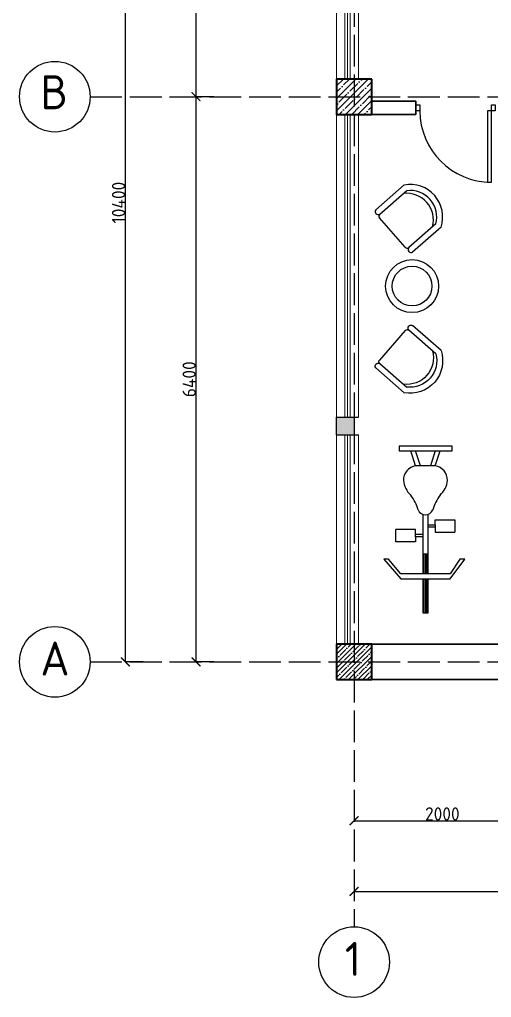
# Model space of a CAD drawing. Header units: millimetres. Extents: x 1863 to 22353, y 600 to 18600.
# Drawn here: x 1863 to 7209, y 600 to 11673 of the extents above; entities that cross this region are included whole.
import ezdxf

# ---------------------------------------------------------------- set-up
doc = ezdxf.new("R2010")
doc.units = ezdxf.units.MM
doc.linetypes.add('ACAD_ISO02W100', pattern=[15, 12, -3])
for name, color, linetype in [('A-Door', 150, 'Continuous'), ('Acessórios', 251, 'Continuous'), ('freecads.com', 7, 'Continuous'), ('FUR', 42, 'Continuous'), ('NET 01', 8, 'Continuous'), ('Plan 1', 7, 'Continuous')]:
    doc.layers.add(name, color=color, linetype=linetype)
doc.styles.add('gost', font='GOST Common.ttf')
doc.dimstyles.new('Copy of GOST', dxfattribs={"dimtxt": 150, "dimasz": 100, "dimexe": 0.18, "dimexo": 0.06, "dimgap": 3, "dimtad": 1, "dimdec": 0, "dimzin": 0, "dimdsep": 46, "dimtxsty": 'gost', "dimblk": 'ARCHTICK', "dimcen": 0.09, "dimclrt": 256, "dimadec": 0, "dimazin": 0, "dimtfac": 1, "dimtdec": 0, "dimtofl": 0, "dimtmove": 0, "dimatfit": 3, "dimldrblk": 'ARCHTICK', "dimfxl": 200, "dimfxlon": 1, "dimtolj": 1, "dimtzin": 0, "dimarcsym": 0})

# ---------------------------------------------------------------- blocks, each defined once
blk = doc.blocks.new('_ArchTick')
at = {"color": 0, "linetype": 'ByBlock', "const_width": 0.15}
blk.add_lwpolyline([(-0.5, -0.5), (0.5, 0.5)], dxfattribs=at)
blk = doc.blocks.new('*D31')
at = {"layer": 'Defpoints', "color": 0, "transparency": 16777216}
for p in [(3863, 10800), (5653, 10800), (5653, 4400)]:
    blk.add_point(p, dxfattribs=at)
at = {"layer": 'FUR', "color": 0, "lineweight": -2, "transparency": 16777216}
for p, q in [((4063, 10800), (3863, 10800)), ((3863, 4400), (3863, 10800)), ((4063, 4400), (3863, 4400))]:
    blk.add_line(p, q, dxfattribs=at)
at = {"layer": 'FUR', "color": 0, "lineweight": -2, "transparency": 16777216, "xscale": 100, "yscale": 100, "zscale": 100}
for p, rotation in [((3863, 10800), 90), ((3863, 4400), 270)]:
    blk.add_blockref('_ArchTick', p, dxfattribs=dict(at, rotation=rotation))
at = {"layer": 'FUR', "color": 7, "transparency": 16777216, "insert": (3785, 7600), "char_height": 150, "attachment_point": 5, "rotation": 90, "style": 'gost'}
blk.add_mtext('\\A1;6400', dxfattribs=at)
blk = doc.blocks.new('*D32')
at = {"layer": 'Defpoints', "color": 0, "transparency": 16777216}
for p in [(3863, 14800), (5653, 14800), (6325, 10800)]:
    blk.add_point(p, dxfattribs=at)
at = {"layer": 'FUR', "color": 0, "lineweight": -2, "transparency": 16777216}
for p, q in [((4063, 14800), (3863, 14800)), ((3863, 10800), (3863, 14800)), ((4063, 10800), (3863, 10800))]:
    blk.add_line(p, q, dxfattribs=at)
at = {"layer": 'FUR', "color": 0, "lineweight": -2, "transparency": 16777216, "xscale": 100, "yscale": 100, "zscale": 100}
for p, rotation in [((3863, 14800), 90), ((3863, 10800), 270)]:
    blk.add_blockref('_ArchTick', p, dxfattribs=dict(at, rotation=rotation))
at = {"layer": 'FUR', "color": 7, "transparency": 16777216, "insert": (3785, 12800), "char_height": 150, "attachment_point": 5, "rotation": 90, "style": 'gost'}
blk.add_mtext('\\A1;4000', dxfattribs=at)
blk = doc.blocks.new('*D29')
at = {"layer": 'Defpoints', "color": 0, "transparency": 16777216}
for p in [(3063, 14800), (5653, 14800), (5653, 4400)]:
    blk.add_point(p, dxfattribs=at)
at = {"layer": 'FUR', "color": 0, "lineweight": -2, "transparency": 16777216}
for p, q in [((3263, 14800), (3063, 14800)), ((3063, 4400), (3063, 14800)), ((3263, 4400), (3063, 4400))]:
    blk.add_line(p, q, dxfattribs=at)
at = {"layer": 'FUR', "color": 0, "lineweight": -2, "transparency": 16777216, "xscale": 100, "yscale": 100, "zscale": 100}
for p, rotation in [((3063, 14800), 90), ((3063, 4400), 270)]:
    blk.add_blockref('_ArchTick', p, dxfattribs=dict(at, rotation=rotation))
at = {"layer": 'FUR', "color": 7, "transparency": 16777216, "insert": (2985, 9600), "char_height": 150, "attachment_point": 5, "rotation": 90, "style": 'gost'}
blk.add_mtext('\\A1;10400', dxfattribs=at)
blk = doc.blocks.new('*D34')
at = {"color": 0, "lineweight": -2, "transparency": 16777216}
for p, q in [((5653, 2000), (5653, 1800)), ((18553, 2000), (18553, 1800)), ((5653, 1800), (18553, 1800))]:
    blk.add_line(p, q, dxfattribs=at)
at = {"layer": 'Defpoints', "color": 0, "transparency": 16777216}
for p in [(5653, 4400), (18553, 4400), (18553, 1800)]:
    blk.add_point(p, dxfattribs=at)
at = {"color": 0, "lineweight": -2, "transparency": 16777216, "xscale": 100, "yscale": 100, "zscale": 100, "rotation": 180}
blk.add_blockref('_ArchTick', (5653, 1800), dxfattribs=at)
at = {"color": 0, "lineweight": -2, "transparency": 16777216, "xscale": 100, "yscale": 100, "zscale": 100}
blk.add_blockref('_ArchTick', (18553, 1800), dxfattribs=at)
at = {"transparency": 16777216, "insert": (12103, 1878), "char_height": 150, "attachment_point": 5, "style": 'gost'}
blk.add_mtext('\\A1;12900', dxfattribs=at)
blk = doc.blocks.new('*D37')
at = {"color": 0, "lineweight": -2, "transparency": 16777216}
for p, q in [((5653, 2800), (5653, 2600)), ((7653, 2800), (7653, 2600)), ((5653, 2600), (7653, 2600))]:
    blk.add_line(p, q, dxfattribs=at)
at = {"layer": 'Defpoints', "color": 0, "transparency": 16777216}
for p in [(5653, 4400), (7653, 4400), (7653, 2600)]:
    blk.add_point(p, dxfattribs=at)
at = {"color": 0, "lineweight": -2, "transparency": 16777216, "xscale": 100, "yscale": 100, "zscale": 100, "rotation": 180}
blk.add_blockref('_ArchTick', (5653, 2600), dxfattribs=at)
at = {"color": 0, "lineweight": -2, "transparency": 16777216, "xscale": 100, "yscale": 100, "zscale": 100}
blk.add_blockref('_ArchTick', (7653, 2600), dxfattribs=at)
at = {"transparency": 16777216, "insert": (6653, 2678), "char_height": 150, "attachment_point": 5, "style": 'gost'}
blk.add_mtext('\\A1;2000', dxfattribs=at)
blk = doc.blocks.new('stolik sport')
at = {"color": 253}
blk.add_circle((4995, 8655), 300, dxfattribs=at)
at = {"layer": 'freecads.com', "color": 253, "ltscale": 0.4}
blk.add_circle((4995, 8655), 225, dxfattribs=at)
blk = doc.blocks.new('kreslo otdix')
at = {"color": 253}
for p, q in [((2065, 8425), (2200, 8041)), ((1728, 7875), (1593, 8259))]:
    blk.add_line(p, q, dxfattribs=at)
at = {"color": 253, "ltscale": 0.03}
for p, q in [((2122, 8466), (2264, 8063)), ((1664, 7852), (1522, 8255)), ((2183, 8006), (1763, 7858))]:
    blk.add_line(p, q, dxfattribs=at)
for centre, radius, start, end in [((1885, 8184), 369, 49.914, 168.8935), ((2174, 8032), 27.3, 289.4037, 19.4037), ((2230, 8059), 34.9, 212.0841, 6.7234), ((1694, 7871), 34.9, 212.0841, 6.7234), ((1754, 7884), 27.3, 199.4037, 289.4037)]:
    blk.add_arc(centre, radius, start, end, dxfattribs=at)
at = {"color": 253}
for centre in [(1885, 8184), (1901, 8138)]:
    blk.add_arc(centre, 301, 53.2856, 165.5219, dxfattribs=at)

msp = doc.modelspace()

# ---------------------------------------------------------------- hatches: boundary and pattern name
at = {"transparency": 33554687}
h = msp.add_hatch(dxfattribs=at)
h.set_pattern_fill('ANSI35', color=1, scale=400)
h.set_pattern_definition([(45, (-47020.83, -8601.26), (-70.71068, 70.71068), []), (45, (-46950.12, -8601.26), (-70.71068, 70.71068), [125, -25, 0, -25])])
h.paths.add_polyline_path([(5453.1, 10999.8), (5453.1, 10599.8), (5853.1, 10599.8), (5853.1, 10999.8)])
h = msp.add_hatch(color=252, dxfattribs=at)
h.dxf.hatch_style = 1
h.paths.add_polyline_path([(5453.1, 7172.1), (5453.1, 6972.1), (5653.1, 6972.1), (5653.1, 7172.1)])
h = msp.add_hatch(dxfattribs=at)
h.set_pattern_fill('ANSI35', color=1, scale=300)
h.set_pattern_definition([(45, (-47539.93, -18277.64), (-53.03301, 53.03301), []), (45, (-47486.9, -18277.64), (-53.03301, 53.03301), [93.75, -18.75, 0, -18.75])])
h.paths.add_polyline_path([(5853.1, 4599.8), (5453.1, 4599.8), (5453.1, 4199.8), (5853.1, 4199.8)])

# ---------------------------------------------------------------- linework, layer by layer
msp.add_line((5453.1, 6972.1), (5703.1, 6972.1))
at = {"color": 18, "lineweight": 30, "true_color": 0x000000}
msp.add_line((5853.1, 4599.8), (18403.1, 4599.8), dxfattribs=at)
at = {"color": 18, "lineweight": 9, "true_color": 0x000000}
for points in [[(5453.1, 14199.8), (5453.1, 10999.8)], [(5710.1, 14199.8), (5703.1, 10999.8)], [(5453.1, 10599.8), (5453.1, 7172.1)], [(5703.1, 10599.8), (5703.1, 7172.1)], [(5453.1, 6972.1), (5453.1, 4599.8)], [(5703.1, 6972.1), (5703.1, 4599.8)]]:
    msp.add_lwpolyline(points, dxfattribs=at)
at = {"color": 152, "lineweight": 9, "true_color": 0x2776bb}
for points in [[(5548.1, 14199.8), (5548.1, 10999.8)], [(5578.1, 14199.8), (5578.1, 10999.8)], [(5608.1, 14199.8), (5608.1, 10999.8)], [(5548.1, 10599.8), (5548.1, 7172.1)], [(5578.1, 10599.8), (5578.1, 7172.1)], [(5608.1, 10599.8), (5608.1, 7172.1)], [(5548.1, 6972.1), (5548.1, 4599.8)], [(5578.1, 6972.1), (5578.1, 4599.8)], [(5608.1, 6972.1), (5608.1, 4599.8)]]:
    msp.add_lwpolyline(points, dxfattribs=at)
at = {"color": 18, "lineweight": 40, "true_color": 0x000000}
msp.add_lwpolyline([(5853.1, 10999.8), (5453.1, 10999.8), (5453.1, 10599.8), (5853.1, 10599.8)], close=True, dxfattribs=at)
at = {"color": 18, "true_color": 0x000000}
for points in [[(5853.1, 10599.8), (5853.1, 10999.8)], [(5753.1, 10599.8), (5553.1, 10599.8)], [(5453.1, 6972.1), (5453.1, 7172.1), (5703.1, 7172.1)], [(5653.1, 7172.1), (5653.1, 6972.1)]]:
    msp.add_lwpolyline(points, dxfattribs=at)
at = {"color": 7, "lineweight": 30}
for points in [[(5853.1, 10749.8), (6353.1, 10749.8)], [(5853.1, 10599.8), (6353.1, 10599.8)]]:
    msp.add_lwpolyline(points, dxfattribs=at)
at = {"color": 18, "lineweight": 30, "true_color": 0x000000}
for points in [[(6353.1, 10749.8), (6353.1, 10599.8)], [(6353.1, 10749.8), (6353.1, 10599.8)], [(5853.1, 4199.8), (18752.9, 4199.8)]]:
    msp.add_lwpolyline(points, dxfattribs=at)
at = {"lineweight": 40}
msp.add_lwpolyline([(5453.1, 4199.8), (5853.1, 4199.8), (5853.1, 4599.8), (5453.1, 4599.8)], close=True, dxfattribs=at)
at = {"color": 152, "true_color": 0x2776bb}
msp.add_lwpolyline([(5853.1, 4199.8), (5453.1, 4199.8)], dxfattribs=at)
at = {"color": 253}
msp.add_lwpolyline([(5653.1, 1799.8), (18552.9, 1799.6)], dxfattribs=at)
at = {"color": 18, "true_color": 0x000000}
for centre in [(2263.5, 10799.8), (2263.5, 4399.8), (5653.1, 999.8)]:
    msp.add_circle(centre, 400, dxfattribs=at)
at = {"layer": 'A-Door', "color": 7}
for points in [[(6353, 10641), (6353, 10708.5), (6398, 10708.5), (6398, 10641)], [(7163.1, 10641), (7163.1, 9830.9), (7208.1, 9830.9), (7208.1, 10641)], [(7208.1, 10641), (7208.1, 10708.5), (7253.1, 10708.5), (7253.1, 10641)]]:
    msp.add_lwpolyline(points, close=True, dxfattribs=at)
at = {"layer": 'Acessórios', "color": 253}
for p, q in [((6764.6, 6844), (6164.6, 6844)), ((6164.6, 6788.3), (6208, 6788.3)), ((6208, 6788.3), (6486.3, 6788.3)), ((6350.4, 6621.4), (6294.7, 6788.3)), ((6406, 6621.4), (6350.4, 6788.3)), ((6486.3, 6788.3), (6625.5, 6788.3)), ((6573, 6788.3), (6517.3, 6621.4)), ((6573, 6621.4), (6628.7, 6788.3)), ((6625.5, 6788.3), (6764.6, 6788.3)), ((6764.6, 6788.3), (6764.6, 6844)), ((6573, 6621.4), (6350.4, 6621.4)), ((6433.9, 5619.4), (6433.9, 6068.3)), ((6489.5, 6068.3), (6489.5, 5619.4)), ((6573, 6009.1), (6795.7, 6009.1)), ((6573, 5953.4), (6573, 6009.1)), ((6795.7, 6009.1), (6795.7, 5869.9)), ((6127.7, 5758.6), (6127.7, 5897.7)), ((6350.4, 5897.7), (6127.7, 5897.7)), ((6350.4, 5814.2), (6350.4, 5897.7)), ((6489.5, 5953.4), (6573, 5953.4)), ((6573, 5925.6), (6489.5, 5925.6)), ((6573, 5953.4), (6573, 5925.6)), ((6573, 5925.6), (6573, 5869.9)), ((6573, 5869.9), (6795.7, 5869.9)), ((6350.4, 5758.6), (6127.7, 5758.6)), ((6433.9, 5842.1), (6350.4, 5842.1)), ((6350.4, 5814.2), (6350.4, 5758.6)), ((6433.9, 5814.2), (6350.4, 5814.2)), ((5988.5, 5563.7), (6183.4, 5341.1)), ((6044.2, 5563.7), (5988.5, 5563.7)), ((6183.4, 5396.8), (6044.2, 5563.7)), ((6433.9, 5396.8), (6433.9, 5619.4)), ((6489.5, 5619.4), (6433.9, 5619.4)), ((6447.8, 5400.1), (6447.8, 5619.4)), ((6461.7, 5619.4), (6461.7, 5396.8)), ((6475.6, 5400.1), (6475.6, 5619.4)), ((6489.5, 5619.4), (6489.5, 5396.8)), ((6851.3, 5563.7), (6740, 5396.8)), ((6740, 5341.1), (6907, 5563.7)), ((6907, 5563.7), (6851.3, 5563.7)), ((6740, 5396.8), (6183.4, 5396.8)), ((6183.4, 5341.1), (6489.5, 5341.1)), ((6433.9, 4951.4), (6433.9, 5341.1)), ((6447.8, 4951.4), (6447.8, 5341.5)), ((6461.7, 5341.1), (6461.7, 4951.4)), ((6475.6, 4951.4), (6475.6, 5341.5)), ((6489.5, 5341.1), (6489.5, 4951.4)), ((6489.5, 5341.1), (6740, 5341.1)), ((6489.5, 4951.4), (6433.9, 4951.4))]:
    msp.add_line(p, q, dxfattribs=at)
for centre, radius, start, end in [((6380.9, 6454.4), 169.7, 100.3795, 180.00939), ((6542.4, 6454.4), 169.7, 359.9906, 79.6205), ((6485, 6486.9), 275.7, 186.77449, 226.35562), ((6438.4, 6486.9), 275.7, 313.6443, 353.2256), ((5937.4, 6004.3), 455.8, 14.7476, 38.3825), ((6986, 6004.3), 455.8, 141.6175, 165.2525), ((6461.7, 6155.2), 90.5, 202.61987, 337.3801)]:
    msp.add_arc(centre, radius, start, end, dxfattribs=at)
at = {"layer": 'FUR', "color": 253}
for points in [[(6164.6, 6844), (6164.6, 6788.3)], [(5653.1, 2599.8), (18552.9, 2599.8)], [(5653.1, 1799.8), (18552.9, 1799.8)]]:
    msp.add_lwpolyline(points, dxfattribs=at)
at = {"layer": 'NET 01', "color": 7}
msp.add_arc((7208.1, 10641), 810.1, 180, 270, dxfattribs=at)
at = {"layer": 'Plan 1', "color": 9, "linetype": 'ACAD_ISO02W100', "ltscale": 30, "true_color": 0xc7c8ca}
msp.add_lwpolyline([(5653.1, 17799.8), (5653.1, 1399.8)], dxfattribs=at)
at = {"layer": 'Plan 1', "color": 251, "linetype": 'ACAD_ISO02W100', "ltscale": 30, "true_color": 0x636466}
for points in [[(2663.5, 10799.8), (21552.9, 10799.8)], [(2663.5, 4399.8), (21551.6, 4399.8)]]:
    msp.add_lwpolyline(points, dxfattribs=at)

# ---------------------------------------------------------------- block references
at = {"rotation": 291.7259757776798}
msp.add_blockref('kreslo otdix', (-2012.2, 8158.6), dxfattribs=at)
msp.add_blockref('stolik sport', (1315.1, 0))
at = {"xscale": -1, "rotation": 248.2740242223202}
msp.add_blockref('kreslo otdix', (-2012.2, 9089), dxfattribs=at)

# ---------------------------------------------------------------- texts
at = {"layer": 'Plan 1', "char_height": 384.9, "attachment_point": 1, "style": 'gost'}
for s, insert in [('B', (2099.6, 11043.4)), ('A', (2099.6, 4630)), ('1', (5548.8, 1228.5))]:
    msp.add_mtext_dynamic_manual_height_columns(s, width=384.875, gutter_width=0.55, heights=[0], dxfattribs=dict(at, insert=insert))

# ---------------------------------------------------------------- dimensions: what is measured, and where the dimension line sits
at = {"color": 253}
for base, p2, picture, middle in [((18552.9, 1799.8), (18552.9, 4399.8), '*D34', (12103, 1877.8)), ((7653.1, 2599.8), (7653.1, 4399.8), '*D37', (6653.1, 2677.8))]:
    dim = msp.add_linear_dim(base=base, p1=(5653.1, 4399.8), p2=p2, dimstyle='Copy of GOST', dxfattribs=at)
    dim.commit()
    dim.dimension.update_dxf_attribs({"geometry": picture, "text_midpoint": middle})
at = {"layer": 'FUR', "color": 253}
for base, p1, p2, override, picture, middle in [((3063.5, 14799.8), (5653.1, 4399.8), (5653.1, 14799.8), {"dimclrt": 7}, '*D29', (2985.5, 9599.8)), ((3863.5, 14799.8), (6325.3, 10799.8), (5653.1, 14799.8), {"dimclrt": 7, "dimtmove": 1}, '*D32', (3785.5, 12799.8)), ((3863.5, 10799.8), (5653.1, 4399.8), (5653.1, 10799.8), {"dimclrt": 7}, '*D31', (3785.5, 7599.8))]:
    dim = msp.add_linear_dim(base=base, p1=p1, p2=p2, angle=90, dimstyle='Copy of GOST', override=override, dxfattribs=at)
    dim.commit()
    dim.dimension.update_dxf_attribs({"geometry": picture, "text_midpoint": middle})

doc.saveas('drawing.dxf')
